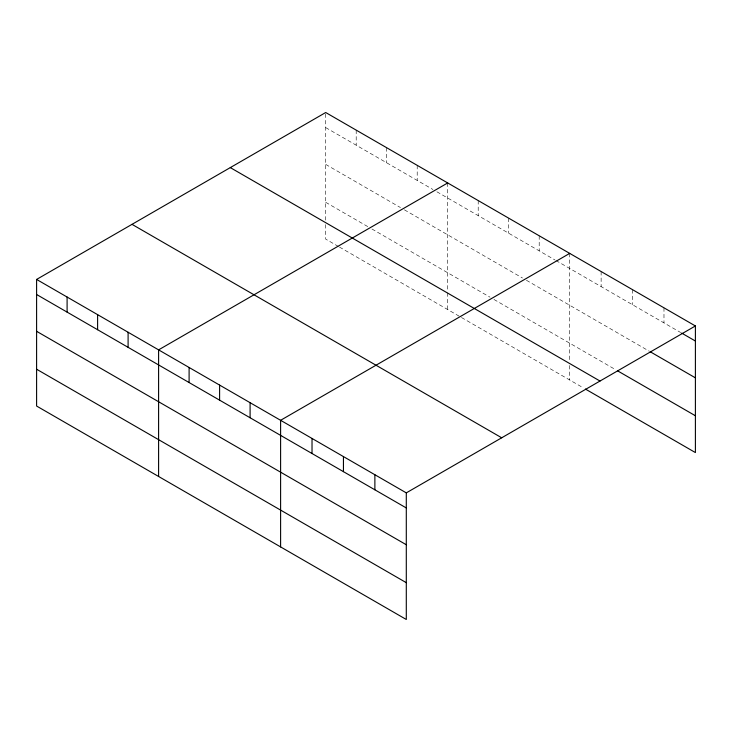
<?xml version="1.0" encoding="UTF-8"?>
<svg xmlns="http://www.w3.org/2000/svg" width="732" height="732" viewBox="0 0 732 732"><rect width="100%" height="100%" fill="white"/><g stroke="black" fill="none" stroke-linecap="round" stroke-linejoin="round"><path stroke-width="0.55" stroke-dasharray="3.66 2.75" d="M325.703 220.167L325.703 112.518M325.703 127.588L432.941 189.506M436.876 191.775L554.947 259.942M555.927 260.51L680.668 332.529M325.703 164.398L400.477 207.568M404.412 209.837L522.474 278.004M526.409 280.274L649.247 351.186M325.703 202.316L368.013 226.746M371.947 229.015L490.01 297.183M493.944 299.452L615.859 369.834M338.495 246.51L325.703 239.126L325.703 224.623M339.474 247.077L460.492 316.947M461.48 317.514L583.45 387.933M663.979 307.815L663.979 322.885M632.549 289.68L632.549 304.741M601.128 271.535L601.128 286.605M569.706 253.391L569.706 361.041M569.706 365.497L569.706 380M539.2 235.786L539.2 250.847M508.703 218.173L508.703 233.243M478.206 200.568L478.206 215.629M447.7 182.954L447.7 291.72M447.7 292.827L447.7 309.563M417.203 165.35L417.203 180.411M386.706 147.736L386.706 162.806M356.2 130.131L356.2 145.192"/><path stroke-width="1.1" d="M406.297 544.745L406.297 492.874L36.6 279.432L36.6 406.04L406.297 619.482L406.297 544.745L36.6 331.303M585.417 389.067L695.4 452.568L695.4 325.96L325.703 112.518L36.6 279.432M447.7 182.954L158.597 349.869L158.597 476.477M569.706 253.391L280.603 420.305L280.603 546.914M406.297 492.874L695.4 325.96M681.648 333.087L695.4 341.03M650.226 351.753L695.4 377.84M617.817 370.968L695.4 415.758M230.296 167.601L599.993 381.043M132.007 224.349L501.704 437.791M36.6 294.502L406.297 507.944M36.6 369.23L406.297 582.672M374.875 474.729L374.875 489.799M343.445 456.585L343.445 471.655M312.024 438.45L312.024 453.511M250.097 402.692L250.097 417.762M219.6 385.087L219.6 400.148M189.103 367.473L189.103 382.543M128.1 332.255L128.1 347.325M97.603 314.65L97.603 329.72M67.097 297.036L67.097 312.107"/></g></svg>
